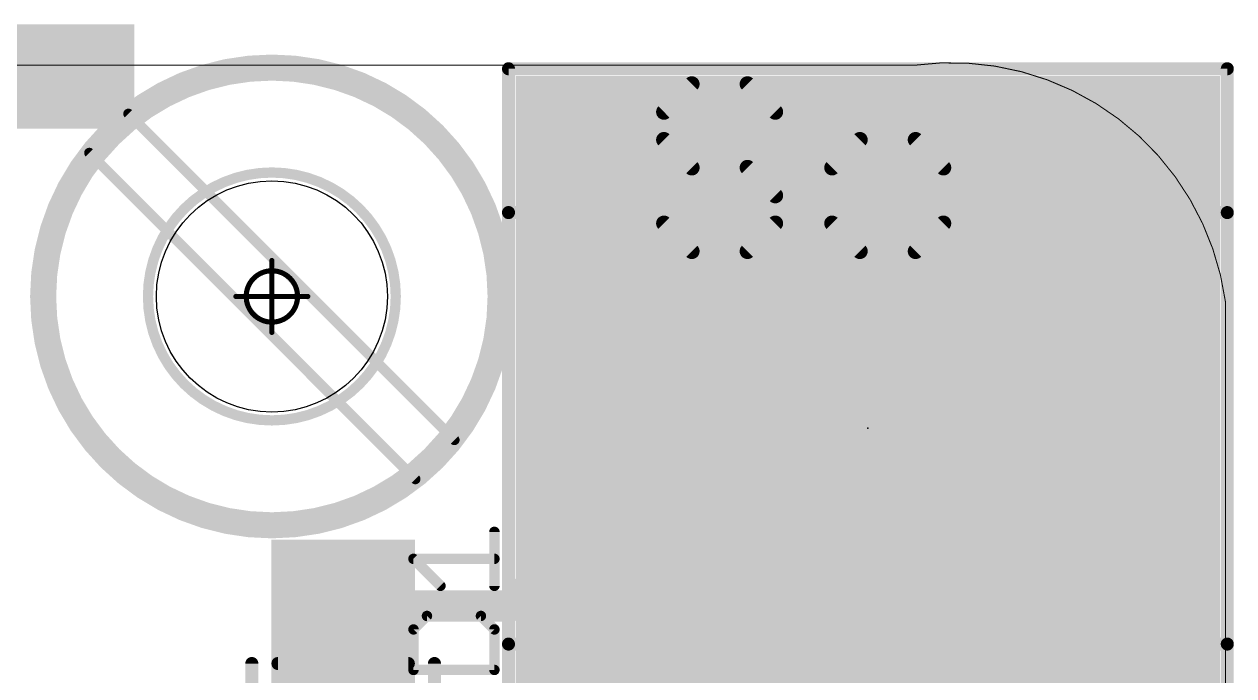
# Model space of a CAD drawing. Extents: x -6.8 to 69.2, y -5 to 26.2.
# Drawn here: x 56.84 to 68.62, y 19.06 to 25.4 of the extents above; entities that cross this region are included whole.
import ezdxf

# ---------------------------------------------------------------- set-up
doc = ezdxf.new("R2010")
doc.units = 0
for name, color, linetype in [('1', 22, 'CONTINUOUS'), ('17', 82, 'CONTINUOUS'), ('20', 7, 'CONTINUOUS'), ('21', 253, 'CONTINUOUS'), ('23', 7, 'CONTINUOUS'), ('25', 253, 'CONTINUOUS'), ('39', 22, 'CONTINUOUS'), ('41', 22, 'CONTINUOUS'), ('42', 175, 'CONTINUOUS'), ('51', 253, 'CONTINUOUS')]:
    doc.layers.add(name, color=color, linetype=linetype)

# ---------------------------------------------------------------- blocks, each defined once
blk = doc.blocks.new('RECT')
blk.add_solid([(-0.5, -0.5), (0.5, -0.5), (-0.5, 0.5), (0.5, 0.5)])
blk = doc.blocks.new('SQUAREP')
blk.add_solid([(-0.5, -0.5), (0.5, -0.5), (-0.5, 0.5), (0.5, 0.5)])
blk = doc.blocks.new('ROUNDP')
at = {"const_width": 0.5}
blk.add_lwpolyline([(0, -0.25, 1), (0, 0.25, 1), (0, -0.25)], format="xyb", dxfattribs=at)

msp = doc.modelspace()

# ---------------------------------------------------------------- linework, layer by layer
at = {"layer": '1', "const_width": 0.3048}
for points in [[(63.246, 21.4122), (61.5696, 19.7358)], [(63.246, 21.4122), (63.3045, 21.4664)], [(66.7512, 21.4122), (66.8045, 21.4664)], [(66.7512, 19.3548), (66.7512, 21.4122)], [(59.9694, 19.7358), (59.944, 19.685)], [(61.5696, 19.7358), (59.9694, 19.7358)], [(64.5414, 17.145), (66.7512, 19.3548)]]:
    msp.add_lwpolyline(points, dxfattribs=at)
at = {"layer": '1', "const_width": 0.1524}
for points in [[(63.2999, 21.3583, 1), (63.1921, 21.4661)], [(63.3563, 21.4105, 1), (63.2527, 21.5223)], [(66.8274, 21.4122, 1), (66.675, 21.4122)], [(66.8588, 21.413, 1), (66.7501, 21.5198)], [(63.1942, 21.4681, 1), (63.2978, 21.3563)], [(66.6969, 21.4656, 1), (66.8055, 21.3588)], [(59.8758, 19.7191, 1), (60.0122, 19.6509)], [(59.9694, 19.812, 1), (59.9694, 19.6596)], [(60.0376, 19.7017, 1), (59.9012, 19.7699)], [(61.5157, 19.7897, 1), (61.6235, 19.6819)], [(61.5696, 19.6596, 1), (61.5696, 19.812)], [(66.8051, 19.3009, 1), (66.6973, 19.4087)], [(66.675, 19.3548, 1), (66.8274, 19.3548)]]:
    msp.add_lwpolyline(points, format="xyb", dxfattribs=at)
at = {"layer": '20', "const_width": 0.01}
for points in [[(2.25, 25), (65.5, 25)], [(68.5363, 2.2007), (68.5363, 22.7007)]]:
    msp.add_lwpolyline(points, dxfattribs=at)
at = {"layer": '20'}
for points, const_width in [([(68.5363, 22.7007, 0.4142), (65.5, 25)], 0.01), ([(65.4997, 25.0025, 1), (65.5003, 24.9975)], 0.005), ([(65.5, 24.9975, 1), (65.5, 25.0025)], 0.005), ([(59.25, 21.5435, 1), (59.25, 23.9565, 1), (59.25, 21.5435)], 0.1), ([(68.5388, 22.7007, 1), (68.5338, 22.7007)], 0.005), ([(68.5338, 22.7003, 1), (68.5388, 22.701)], 0.005)]:
    msp.add_lwpolyline(points, format="xyb", dxfattribs=dict(at, const_width=const_width))
msp.add_circle((59.25, 22.75), 1.125, dxfattribs=at)
at = {"layer": '21'}
for points, const_width in [([(61.5862, 24.9664, 1), (61.5227, 24.9664)], 0.0635), ([(61.5545, 24.9981, 1), (61.5545, 24.9346)], 0.0635), ([(68.5862, 24.9664, 1), (68.5227, 24.9664)], 0.0635), ([(68.5545, 24.9346, 1), (68.5545, 24.9981)], 0.0635), ([(63.3394, 24.8553, 1), (63.3394, 24.7791)], 0.0762), ([(63.3663, 24.7902, 1), (63.3124, 24.8441)], 0.0762), ([(63.9086, 24.8441, 1), (63.8548, 24.7902)], 0.0762), ([(63.8817, 24.7791, 1), (63.8817, 24.8553)], 0.0762), ([(66.3425, 24.8553, 1), (66.3425, 24.7791)], 0.0762), ([(66.6518, 24.8172, 1), (66.5756, 24.8172)], 0.0762), ([(66.6137, 24.7791, 1), (66.6137, 24.8553)], 0.0762), ([(63.1063, 24.546, 1), (63.0301, 24.546)], 0.0762), ([(63.0413, 24.573, 1), (63.0951, 24.5191)], 0.0762), ([(64.1259, 24.5191, 1), (64.1798, 24.573)], 0.0762), ([(63.0951, 24.3018, 1), (63.0413, 24.2479)], 0.0762), ([(63.0301, 24.2749, 1), (63.1063, 24.2749)], 0.0762), ([(64.9765, 24.313, 1), (64.9765, 24.2368)], 0.0762), ([(65.0035, 24.2479, 1), (64.9496, 24.3018)], 0.0762), ([(65.5458, 24.3018, 1), (65.4919, 24.2479)], 0.0762), ([(65.5189, 24.2368, 1), (65.5189, 24.313)], 0.0762), ([(63.3394, 24.0418, 1), (63.3394, 23.9656)], 0.0762), ([(63.3124, 23.9768, 1), (63.3663, 24.0306)], 0.0762), ([(63.9086, 24.0306, 1), (63.8548, 23.9768)], 0.0762), ([(63.8817, 23.9656, 1), (63.8817, 24.0418)], 0.0762), ([(64.7435, 24.0037, 1), (64.6673, 24.0037)], 0.0762), ([(64.6784, 24.0306, 1), (64.7323, 23.9768)], 0.0762), ([(65.8281, 24.0037, 1), (65.7519, 24.0037)], 0.0762), ([(65.7631, 23.9768, 1), (65.817, 24.0306)], 0.0762), ([(64.191, 23.7325, 1), (64.1148, 23.7325)], 0.0762), ([(64.1259, 23.7056, 1), (64.1798, 23.7595)], 0.0762), ([(61.5862, 23.5664, 1), (61.5227, 23.5664)], 0.0635), ([(61.5227, 23.5664, 1), (61.5862, 23.5664)], 0.0635), ([(61.5545, 23.5981, 1), (61.5545, 23.5346)], 0.0635), ([(68.5862, 23.5664, 1), (68.5227, 23.5664)], 0.0635), ([(68.5227, 23.5664, 1), (68.5862, 23.5664)], 0.0635), ([(68.5545, 23.5346, 1), (68.5545, 23.5981)], 0.0635), ([(63.0951, 23.4883, 1), (63.0413, 23.4344)], 0.0762), ([(64.1148, 23.4614, 1), (64.191, 23.4614)], 0.0762), ([(64.1798, 23.4344, 1), (64.1259, 23.4883)], 0.0762), ([(64.7323, 23.4883, 1), (64.6784, 23.4344)], 0.0762), ([(64.6673, 23.4614, 1), (64.7435, 23.4614)], 0.0762), ([(65.7519, 23.4614, 1), (65.8281, 23.4614)], 0.0762), ([(65.817, 23.4344, 1), (65.7631, 23.4883)], 0.0762), ([(63.3394, 23.2283, 1), (63.3394, 23.1521)], 0.0762), ([(63.3124, 23.1633, 1), (63.3663, 23.2171)], 0.0762), ([(63.8548, 23.2171, 1), (63.9086, 23.1633)], 0.0762), ([(63.8817, 23.1521, 1), (63.8817, 23.2283)], 0.0762), ([(64.9765, 23.2283, 1), (64.9765, 23.1521)], 0.0762), ([(64.9496, 23.1633, 1), (65.0035, 23.2171)], 0.0762), ([(65.4919, 23.2171, 1), (65.5458, 23.1633)], 0.0762), ([(65.5189, 23.1521, 1), (65.5189, 23.2283)], 0.0762), ([(66.3425, 23.2283, 1), (66.3425, 23.1521)], 0.0762), ([(66.5756, 23.1902, 1), (66.6518, 23.1902)], 0.0762), ([(66.8848, 23.1521, 1), (66.8848, 23.2283)], 0.0762), ([(63.3245, 19.9664, 1), (63.3245, 22.9664, 1), (63.3245, 19.9664)], 0.127), ([(66.7845, 19.9664, 1), (66.7845, 22.9664, 1), (66.7845, 19.9664)], 0.127), ([(63.5644, 19.6872, 1), (63.1834, 19.6872)], 0.381), ([(61.5862, 19.3664, 1), (61.5227, 19.3664)], 0.0635), ([(61.5227, 19.3664, 1), (61.5862, 19.3664)], 0.0635), ([(61.5545, 19.3981, 1), (61.5545, 19.3346)], 0.0635), ([(68.5862, 19.3664, 1), (68.5227, 19.3664)], 0.0635), ([(68.5227, 19.3664, 1), (68.5862, 19.3664)], 0.0635), ([(68.5545, 19.3346, 1), (68.5545, 19.3981)], 0.0635), ([(59.0868, 19.177, 1), (59.0232, 19.177)], 0.0635), ([(60.8648, 19.177, 1), (60.8013, 19.177)], 0.0635)]:
    msp.add_lwpolyline(points, format="xyb", dxfattribs=dict(at, const_width=const_width))
for points, const_width in [([(61.5545, 24.9664), (68.5545, 24.9664)], 0.127), ([(61.5545, 23.5664), (61.5545, 24.9664)], 0.127), ([(68.5545, 24.9664), (68.5545, 23.5664)], 0.127), ([(63.3394, 24.8172), (63.0682, 24.546)], 0.1524), ([(63.8817, 24.8172), (63.3394, 24.8172)], 0.1524), ([(64.1529, 24.546), (63.8817, 24.8172)], 0.1524), ([(66.3425, 24.8172), (66.6137, 24.8172)], 0.1524), ([(66.6137, 24.8172), (66.6137, 23.1902)], 0.1524), ([(63.0682, 24.546), (63.0682, 24.2749)], 0.1524), ([(63.0682, 24.2749), (63.3394, 24.0037)], 0.1524), ([(64.9765, 24.2749), (64.7054, 24.0037)], 0.1524), ([(65.5189, 24.2749), (64.9765, 24.2749)], 0.1524), ([(65.79, 24.0037), (65.5189, 24.2749)], 0.1524), ([(63.3394, 24.0037), (63.8817, 24.0037)], 0.1524), ([(63.8817, 24.0037), (64.1529, 23.7325)], 0.1524), ([(64.7054, 24.0037), (64.7054, 23.4614)], 0.1524), ([(65.79, 23.4614), (65.79, 24.0037)], 0.1524), ([(64.1529, 23.7325), (64.1529, 23.4614)], 0.1524), ([(61.5545, 19.3664), (61.5545, 23.5664)], 0.127), ([(61.5545, 23.5664), (68.5545, 23.5664)], 0.127), ([(68.5545, 23.5664), (68.5545, 19.3664)], 0.127), ([(63.3394, 23.1902), (63.0682, 23.4614)], 0.1524), ([(64.1529, 23.4614), (63.8817, 23.1902)], 0.1524), ([(64.7054, 23.4614), (64.9765, 23.1902)], 0.1524), ([(65.5189, 23.1902), (65.79, 23.4614)], 0.1524), ([(63.8817, 23.1902), (63.3394, 23.1902)], 0.1524), ([(64.9765, 23.1902), (65.5189, 23.1902)], 0.1524), ([(66.3425, 23.1902), (66.8848, 23.1902)], 0.1524), ([(63.3739, 19.6872), (63.3739, 17.6534)], 0.762), ([(61.5545, 17.9664), (61.5545, 19.3664)], 0.127), ([(61.5545, 19.3664), (68.5545, 19.3664)], 0.127), ([(68.5545, 19.3664), (68.5545, 17.9664)], 0.127), ([(59.055, 16.891), (59.055, 19.177)], 0.127), ([(60.833, 19.177), (60.833, 16.891)], 0.127)]:
    msp.add_lwpolyline(points, dxfattribs=dict(at, const_width=const_width))
at = {"layer": '23'}
for p in [(59.25, 22.75), (65.0545, 21.4664)]:
    msp.add_point(p, dxfattribs=at)
at = {"layer": '25', "const_width": 0.1016}
for points in [[(61.4172, 19.9332), (61.4172, 20.4586)], [(60.8918, 19.9332), (60.6291, 20.1959)], [(60.6291, 20.1959), (61.4172, 20.1959)], [(60.7605, 19.64), (60.6291, 19.5087)], [(61.2859, 19.64), (60.7605, 19.64)], [(61.4172, 19.5087), (61.2859, 19.64)], [(60.6291, 19.5087), (60.6291, 19.1146)], [(61.4172, 19.1146), (61.4172, 19.5087)], [(60.6291, 19.1146), (61.4172, 19.1146)]]:
    msp.add_lwpolyline(points, dxfattribs=at)
at = {"layer": '25', "const_width": 0.0508}
for points in [[(61.4426, 20.4586, 1), (61.3918, 20.4586)], [(60.6291, 20.2213, 1), (60.6291, 20.1705)], [(60.6471, 20.2139, 1), (60.6112, 20.178)], [(61.4172, 20.1705, 1), (61.4172, 20.2213)], [(60.8739, 19.9153, 1), (60.9098, 19.9512)], [(61.3918, 19.9332, 1), (61.4426, 19.9332)], [(60.7605, 19.6654, 1), (60.7605, 19.6146)], [(60.7784, 19.6221, 1), (60.7425, 19.658)], [(61.3038, 19.658, 1), (61.2679, 19.6221)], [(61.2859, 19.6146, 1), (61.2859, 19.6654)], [(60.6545, 19.5087, 1), (60.6037, 19.5087)], [(61.4426, 19.5087, 1), (61.3918, 19.5087)], [(60.6112, 19.5266, 1), (60.6471, 19.4907)], [(61.3992, 19.4907, 1), (61.4352, 19.5266)], [(60.6291, 19.14, 1), (60.6291, 19.0892)], [(60.6037, 19.1146, 1), (60.6545, 19.1146)], [(61.3918, 19.1146, 1), (61.4426, 19.1146)], [(61.4172, 19.0892, 1), (61.4172, 19.14)]]:
    msp.add_lwpolyline(points, format="xyb", dxfattribs=at)
at = {"layer": '39', "const_width": 0.05}
for points in [[(59.25, 22.4), (59.25, 23.1)], [(59.6, 22.75), (58.9, 22.75)]]:
    msp.add_lwpolyline(points, dxfattribs=at)
at = {"layer": '39'}
for points, const_width in [([(59.2625, 23.1, 1), (59.2375, 23.1)], 0.025), ([(59.25, 22.5, 1), (59.25, 23, 1), (59.25, 22.5)], 0.05), ([(58.9, 22.7625, 1), (58.9, 22.7375)], 0.025), ([(59.6, 22.7375, 1), (59.6, 22.7625)], 0.025), ([(59.2375, 22.4, 1), (59.2625, 22.4)], 0.025)]:
    msp.add_lwpolyline(points, format="xyb", dxfattribs=dict(at, const_width=const_width))
at = {"layer": '41', "const_width": 0.254}
msp.add_lwpolyline([(59.25, 20.5223, 1), (59.25, 24.9777, 1), (59.25, 20.5223)], format="xyb", dxfattribs=at)
at = {"layer": '42', "const_width": 0.254}
msp.add_lwpolyline([(59.25, 20.5223, 1), (59.25, 24.9777, 1), (59.25, 20.5223)], format="xyb", dxfattribs=at)
at = {"layer": '51'}
for points, const_width in [([(59.25, 20.5, 1), (59.25, 25, 1), (59.25, 20.5)], 0.1), ([(57.8707, 24.5457, 1), (57.8353, 24.5103)], 0.05), ([(57.8707, 24.5457, 1), (57.8353, 24.5103)], 0.05), ([(57.4897, 24.1647, 1), (57.4543, 24.1293)], 0.05), ([(57.4897, 24.1647, 1), (57.4543, 24.1293)], 0.05), ([(61.0103, 21.3353, 1), (61.0457, 21.3707)], 0.05), ([(61.0103, 21.3353, 1), (61.0457, 21.3707)], 0.05), ([(60.6293, 20.9543, 1), (60.6647, 20.9897)], 0.05), ([(60.6293, 20.9543, 1), (60.6647, 20.9897)], 0.05), ([(59.309, 19.2087, 1), (59.309, 19.1453)], 0.0635), ([(60.579, 19.1453, 1), (60.579, 19.2087)], 0.0635)]:
    msp.add_lwpolyline(points, format="xyb", dxfattribs=dict(at, const_width=const_width))
for points, const_width in [([(61.028, 21.353), (57.853, 24.528)], 0.1), ([(61.028, 21.353), (57.853, 24.528)], 0.1), ([(60.647, 20.972), (57.472, 24.147)], 0.1), ([(60.647, 20.972), (57.472, 24.147)], 0.1), ([(59.309, 19.177), (60.579, 19.177)], 0.127)]:
    msp.add_lwpolyline(points, dxfattribs=dict(at, const_width=const_width))

# ---------------------------------------------------------------- block references
at = {"layer": '1', "xscale": 1.397, "yscale": 1.397, "rotation": 90}
msp.add_blockref('RECT', (59.944, 19.685), dxfattribs=at)
at = {"layer": '17', "xscale": 1.85, "yscale": 1.85}
for name, p in [('SQUAREP', (63.3045, 21.4664)), ('SQUAREP', (63.3045, 21.4664)), ('ROUNDP', (66.8045, 21.4664)), ('ROUNDP', (66.8045, 21.4664))]:
    msp.add_blockref(name, p, dxfattribs=at)
at = {"layer": '39', "xscale": 6.858, "yscale": 6.858}
msp.add_blockref('RECT', (65.0545, 21.4664), dxfattribs=at)
at = {"layer": '41', "xscale": 47.244, "yscale": 1.016}
msp.add_blockref('RECT', (34.29, 24.892), dxfattribs=at)
at = {"layer": '42', "xscale": 47.244, "yscale": 1.016}
msp.add_blockref('RECT', (34.29, 24.892), dxfattribs=at)
at = {"layer": '51', "xscale": 0.75, "yscale": 0.85, "rotation": 90}
msp.add_blockref('RECT', (59.969, 19.609), dxfattribs=at)

doc.saveas('drawing.dxf')
